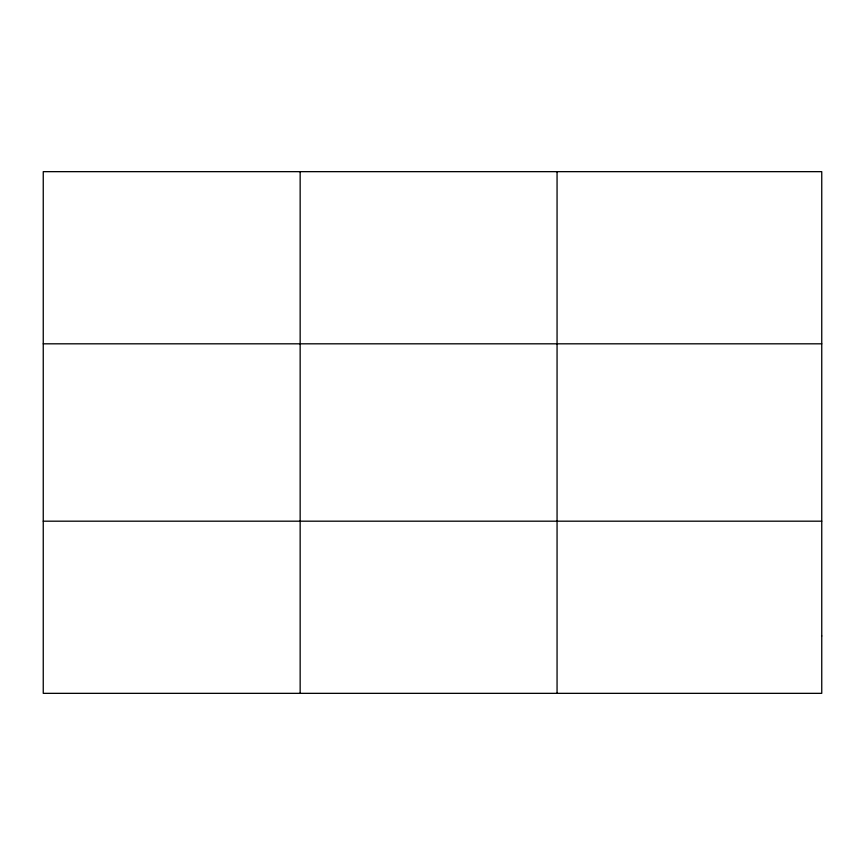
<?xml version="1.0" encoding="UTF-8"?>
<svg xmlns="http://www.w3.org/2000/svg" width="865" height="865" viewBox="0 0 865 865"><rect width="100%" height="100%" fill="white"/><g stroke="black" fill="none" stroke-linecap="round" stroke-linejoin="round"><path stroke-width="1.3" d="M300.155 171.659L300.155 693.341M557.06 171.659L557.06 693.341M43.25 343.816L821.75 343.816M43.25 521.184L821.75 521.184M821.75 635.959L821.75 693.341L43.25 693.341L43.25 171.659L821.75 171.659L821.75 635.959"/></g></svg>
